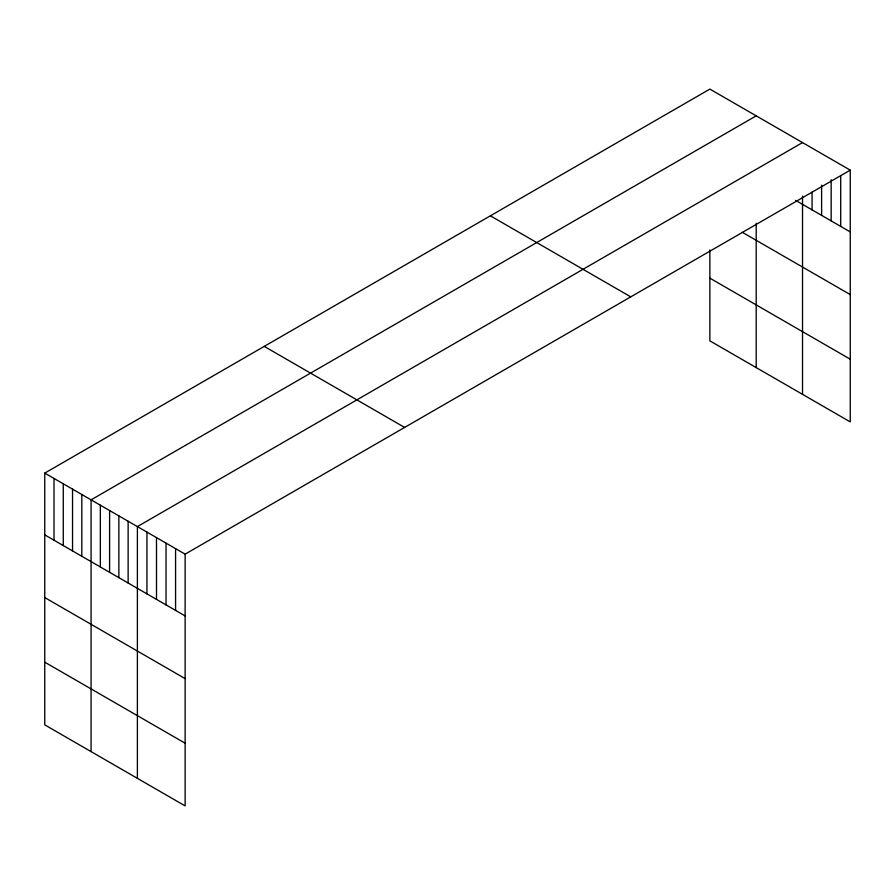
<?xml version="1.0" encoding="UTF-8"?>
<svg xmlns="http://www.w3.org/2000/svg" width="895" height="895" viewBox="0 0 895 895"><rect width="100%" height="100%" fill="white"/><g stroke="black" fill="none" stroke-linecap="round" stroke-linejoin="round"><path stroke-width="1.34" d="M850.25 170.139L185.131 554.15L185.131 805.903L44.75 724.86L44.75 473.108L709.869 89.097L850.25 170.139L850.25 421.892L709.869 340.85L709.869 249.895M756.197 115.847L91.077 499.846L91.077 751.599M802.524 142.585L137.394 526.596L137.394 778.348M795.577 200.346L850.25 231.906M742.302 232.286L850.25 294.6M709.869 278.155L850.25 359.197M490.382 215.818L630.762 296.86M264.238 346.376L404.618 427.43M44.75 473.108L185.131 554.15M44.75 534.874L185.131 615.917M44.75 597.569L185.131 678.611M44.75 662.166L185.131 743.208M840.707 175.61L840.707 226.401M831.164 179.705L831.164 220.886M821.61 185.175L821.61 215.371M812.067 192.022L812.067 209.866M802.524 196.117L802.524 394.337M756.197 223.325L756.197 367.599M175.577 548.635L175.577 610.401M166.034 543.131L166.034 604.897M156.491 537.615L156.491 599.381M146.948 532.1L146.948 593.866M128.13 521.248L128.13 583.014M118.867 515.9L118.867 577.667M109.604 510.542L109.604 572.308M100.341 505.194L100.341 566.96M81.814 494.499L81.814 556.265M72.54 489.151L72.54 550.917M63.276 483.803L63.276 545.57M54.013 478.456L54.013 540.222"/></g></svg>
